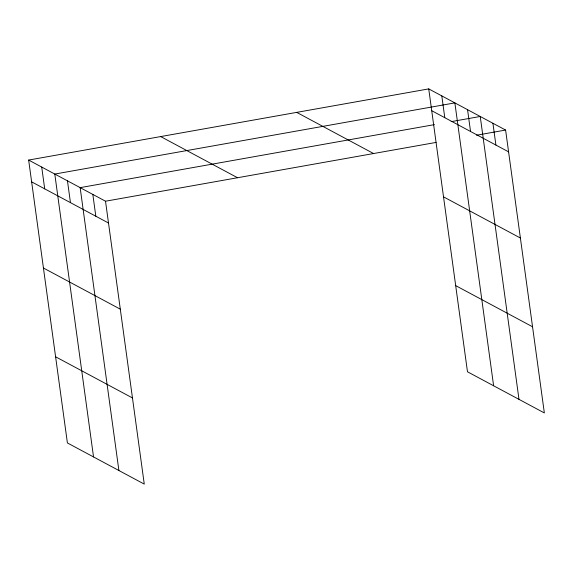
<?xml version="1.0" encoding="UTF-8"?>
<svg xmlns="http://www.w3.org/2000/svg" width="573" height="573" viewBox="0 0 573 573"><rect width="100%" height="100%" fill="white"/><g stroke="black" fill="none" stroke-linecap="round" stroke-linejoin="round"><path stroke-width="0.86" d="M28.65 160.06L105.518 201.216L144.267 484.106L67.399 442.943L28.65 160.06L428.733 88.894L505.601 130.057L544.35 412.94L467.482 371.784L428.733 88.894M434.463 124.613L80.148 187.636L118.898 470.526M451.187 121.634L480.231 116.469L518.988 399.36M105.518 201.216L436.067 142.419M476.55 135.221L505.601 130.057M431.72 110.696L508.588 151.852M296.707 112.38L373.575 153.535M443.523 196.854L520.384 238.01M455.685 285.619L532.546 326.782M160.676 136.575L237.544 177.737M31.637 181.856L108.505 223.019M43.441 268.021L120.301 309.176M55.595 356.786L132.463 397.949M492.916 123.259L495.903 145.062M467.554 109.679L470.54 131.482M493.618 385.772L454.869 102.889L54.786 174.056L93.535 456.939M441.804 95.892L444.784 117.687M92.833 194.426L95.82 216.229M67.464 180.846L70.45 202.641M41.714 167.058L44.701 188.854"/></g></svg>
